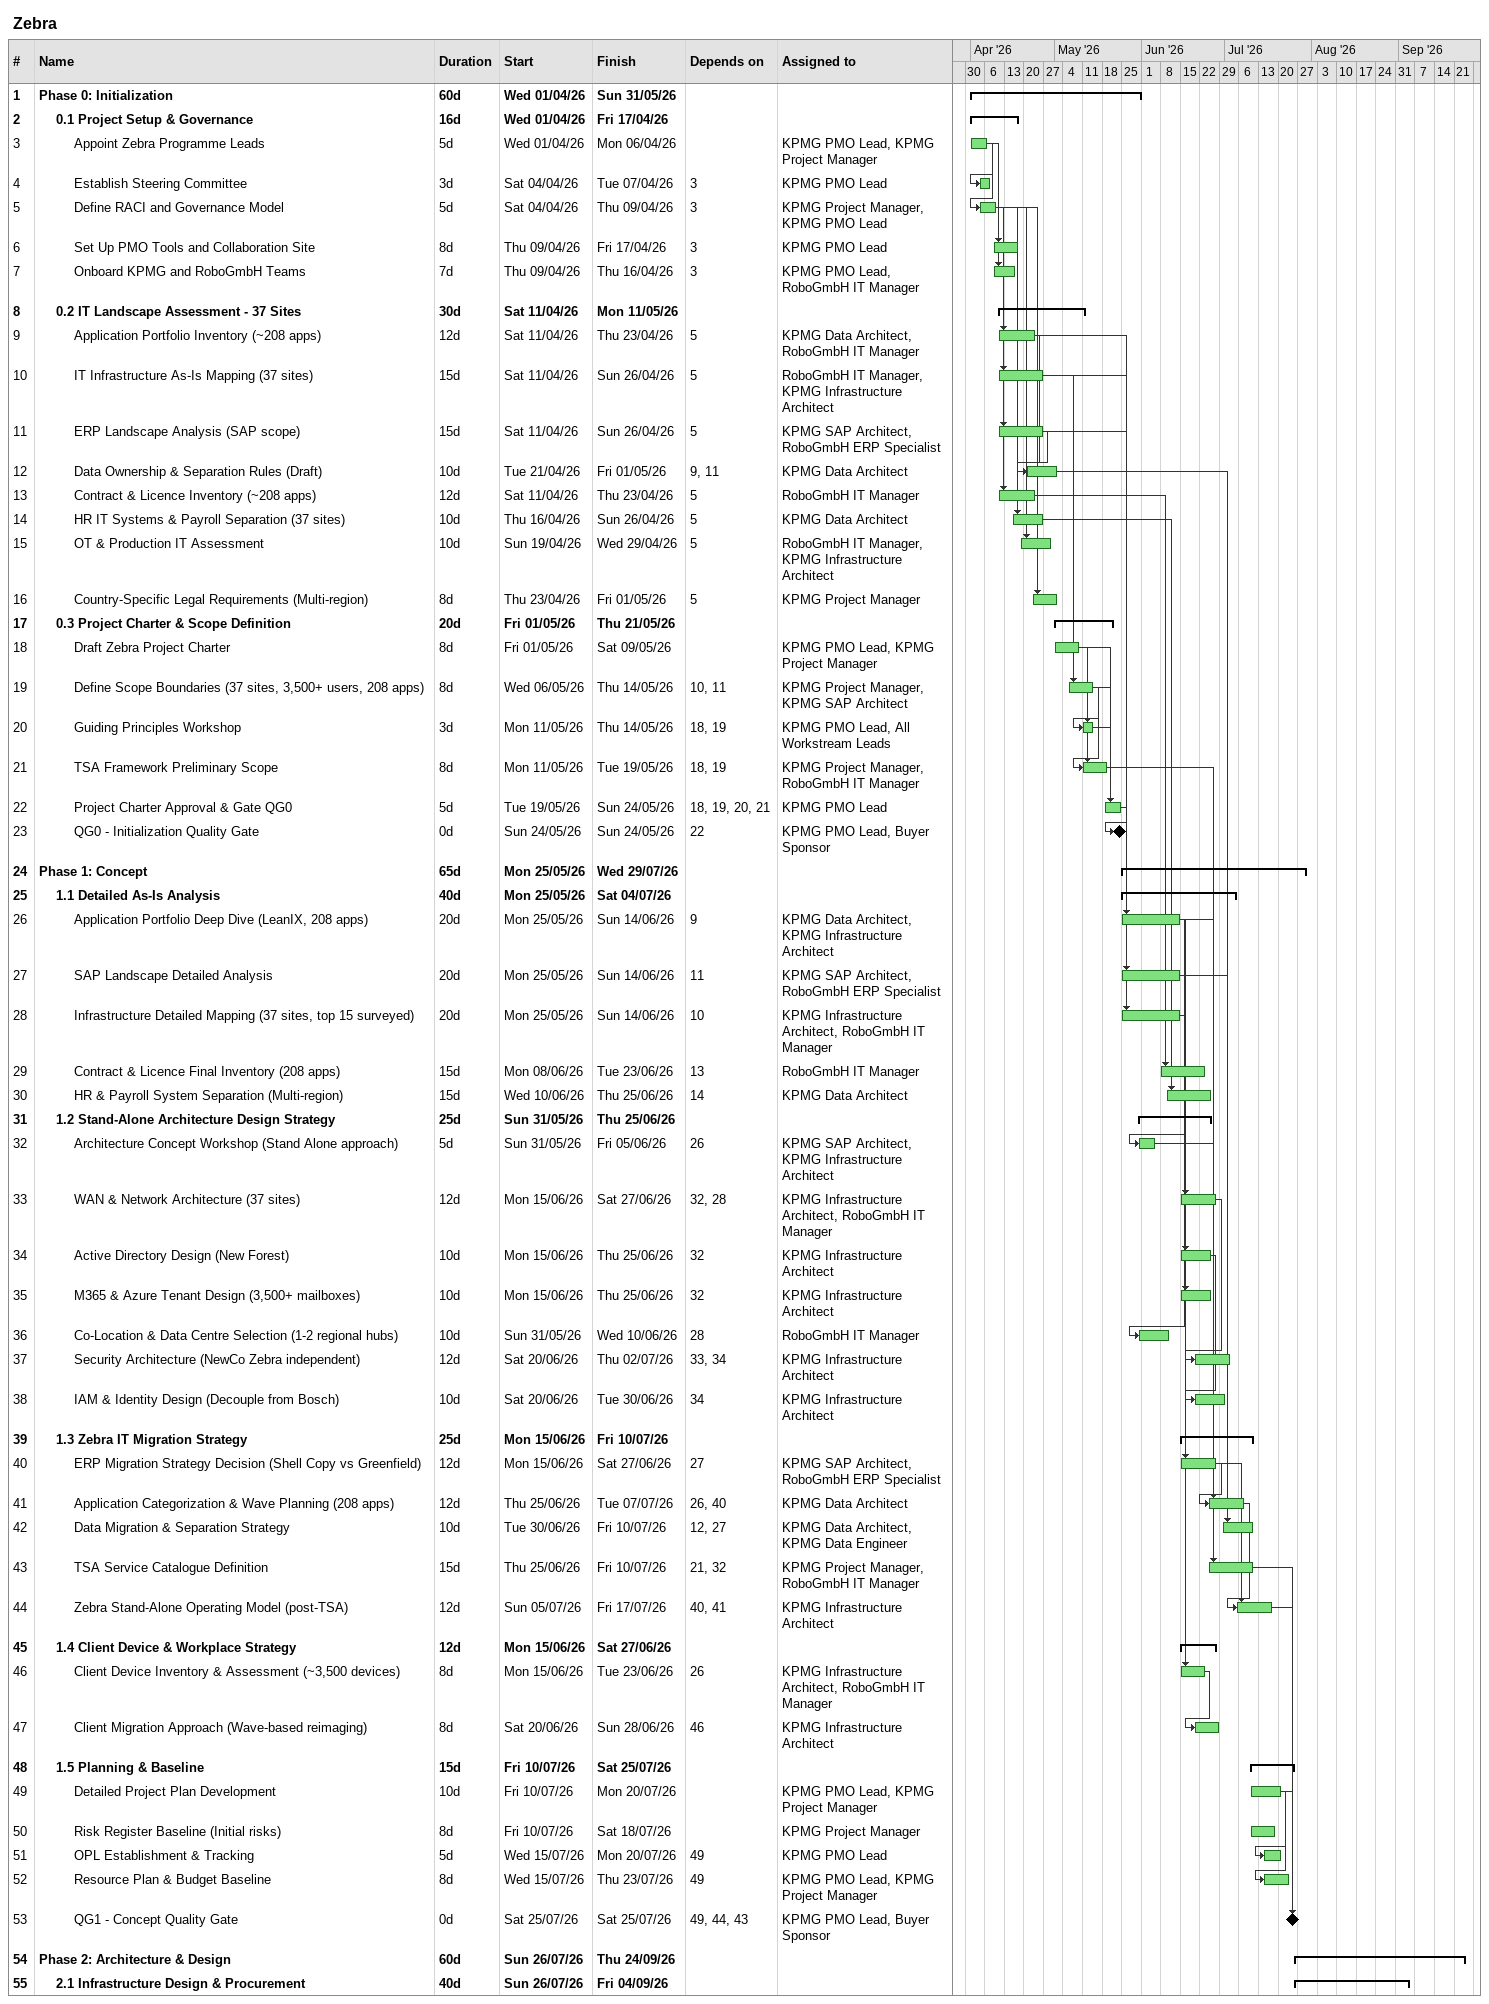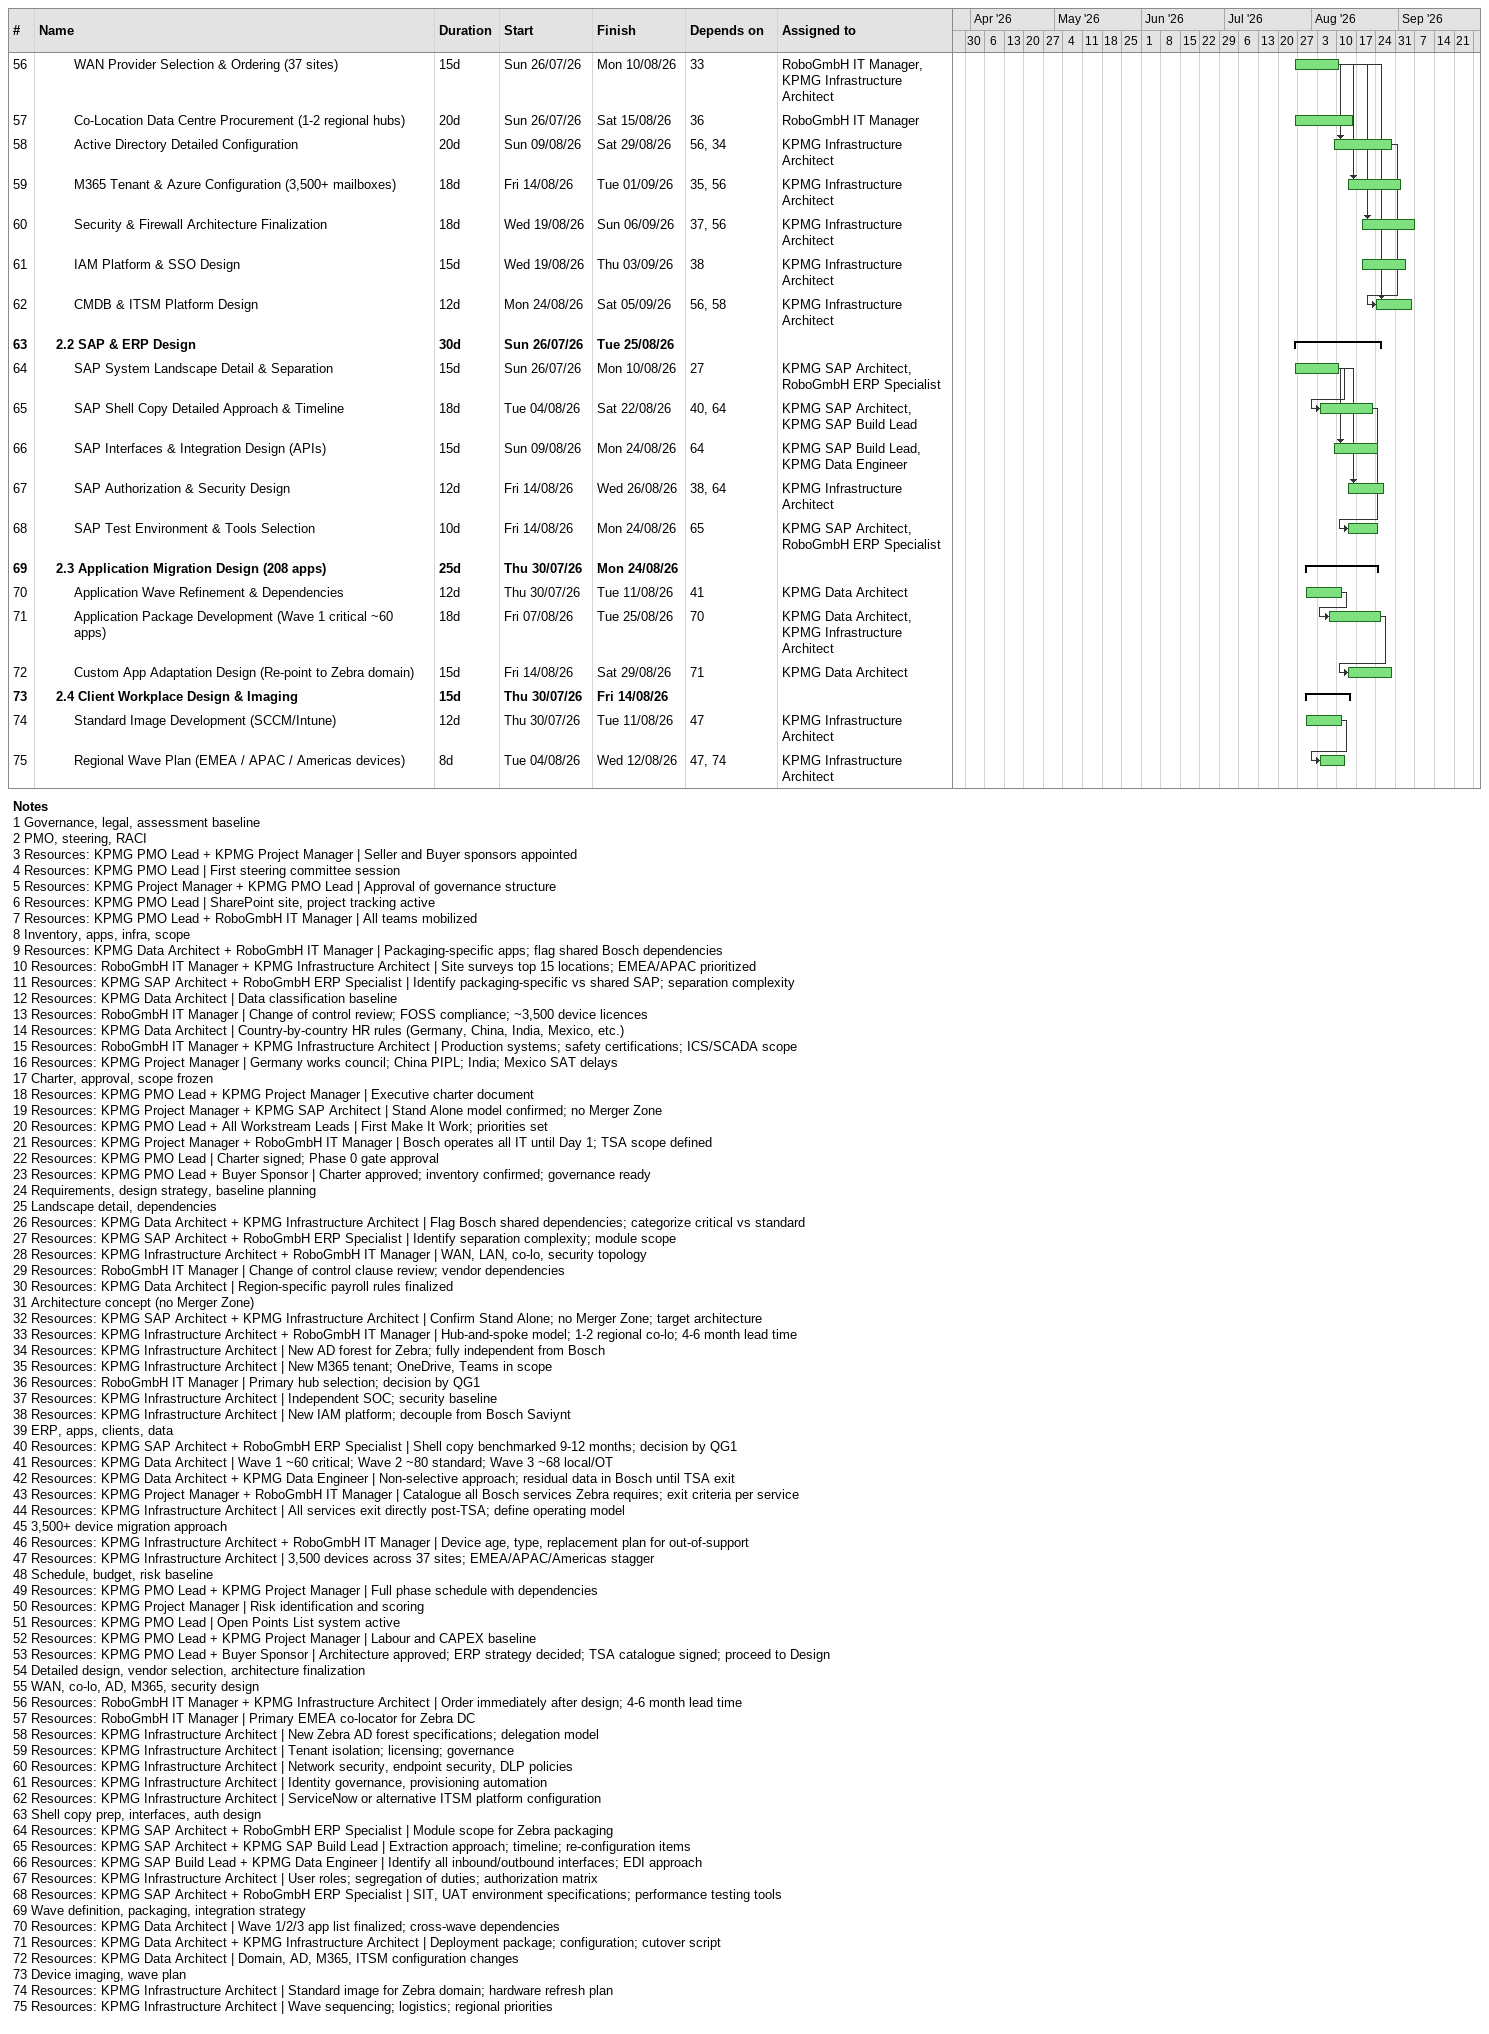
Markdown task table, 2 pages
Zebra

| ID | Level | Task | Duration | Start | Finish | Predecessors | Resources |
|---|---|---|---|---|---|---|---|
| 1 | 1 | **Phase 0: Initialization** | 60d | 2026-04-01 | 2026-05-31 |  |  |
| 2 | 2 | **0.1 Project Setup & Governance** | 16d | 2026-04-01 | 2026-04-17 |  |  |
| 3 | 3 | Appoint Zebra Programme Leads | 5d | 2026-04-01 | 2026-04-06 |  | KPMG PMO Lead, KPMG Project Manager |
| 4 | 3 | Establish Steering Committee | 3d | 2026-04-04 | 2026-04-07 | 3 | KPMG PMO Lead |
| 5 | 3 | Define RACI and Governance Model | 5d | 2026-04-04 | 2026-04-09 | 3 | KPMG Project Manager, KPMG PMO Lead |
| 6 | 3 | Set Up PMO Tools and Collaboration Site | 8d | 2026-04-09 | 2026-04-17 | 3 | KPMG PMO Lead |
| 7 | 3 | Onboard KPMG and RoboGmbH Teams | 7d | 2026-04-09 | 2026-04-16 | 3 | KPMG PMO Lead, RoboGmbH IT Manager |
| 8 | 2 | **0.2 IT Landscape Assessment - 37 Sites** | 30d | 2026-04-11 | 2026-05-11 |  |  |
| 9 | 3 | Application Portfolio Inventory (~208 apps) | 12d | 2026-04-11 | 2026-04-23 | 5 | KPMG Data Architect, RoboGmbH IT Manager |
| 10 | 3 | IT Infrastructure As-Is Mapping (37 sites) | 15d | 2026-04-11 | 2026-04-26 | 5 | RoboGmbH IT Manager, KPMG Infrastructure Architect |
| 11 | 3 | ERP Landscape Analysis (SAP scope) | 15d | 2026-04-11 | 2026-04-26 | 5 | KPMG SAP Architect, RoboGmbH ERP Specialist |
| 12 | 3 | Data Ownership & Separation Rules (Draft) | 10d | 2026-04-21 | 2026-05-01 | 9, 11 | KPMG Data Architect |
| 13 | 3 | Contract & Licence Inventory (~208 apps) | 12d | 2026-04-11 | 2026-04-23 | 5 | RoboGmbH IT Manager |
| 14 | 3 | HR IT Systems & Payroll Separation (37 sites) | 10d | 2026-04-16 | 2026-04-26 | 5 | KPMG Data Architect |
| 15 | 3 | OT & Production IT Assessment | 10d | 2026-04-19 | 2026-04-29 | 5 | RoboGmbH IT Manager, KPMG Infrastructure Architect |
| 16 | 3 | Country-Specific Legal Requirements (Multi-region) | 8d | 2026-04-23 | 2026-05-01 | 5 | KPMG Project Manager |
| 17 | 2 | **0.3 Project Charter & Scope Definition** | 20d | 2026-05-01 | 2026-05-21 |  |  |
| 18 | 3 | Draft Zebra Project Charter | 8d | 2026-05-01 | 2026-05-09 |  | KPMG PMO Lead, KPMG Project Manager |
| 19 | 3 | Define Scope Boundaries (37 sites, 3,500+ users, 208 apps) | 8d | 2026-05-06 | 2026-05-14 | 10, 11 | KPMG Project Manager, KPMG SAP Architect |
| 20 | 3 | Guiding Principles Workshop | 3d | 2026-05-11 | 2026-05-14 | 18, 19 | KPMG PMO Lead, All Workstream Leads |
| 21 | 3 | TSA Framework Preliminary Scope | 8d | 2026-05-11 | 2026-05-19 | 18, 19 | KPMG Project Manager, RoboGmbH IT Manager |
| 22 | 3 | Project Charter Approval & Gate QG0 | 5d | 2026-05-19 | 2026-05-24 | 18, 19, 20, 21 | KPMG PMO Lead |
| 23 | 3 | QG0 - Initialization Quality Gate | 0d | 2026-05-24 | 2026-05-24 | 22 | KPMG PMO Lead, Buyer Sponsor |
| 24 | 1 | **Phase 1: Concept** | 65d | 2026-05-25 | 2026-07-29 |  |  |
| 25 | 2 | **1.1 Detailed As-Is Analysis** | 40d | 2026-05-25 | 2026-07-04 |  |  |
| 26 | 3 | Application Portfolio Deep Dive (LeanIX, 208 apps) | 20d | 2026-05-25 | 2026-06-14 | 9 | KPMG Data Architect, KPMG Infrastructure Architect |
| 27 | 3 | SAP Landscape Detailed Analysis | 20d | 2026-05-25 | 2026-06-14 | 11 | KPMG SAP Architect, RoboGmbH ERP Specialist |
| 28 | 3 | Infrastructure Detailed Mapping (37 sites, top 15 surveyed) | 20d | 2026-05-25 | 2026-06-14 | 10 | KPMG Infrastructure Architect, RoboGmbH IT Manager |
| 29 | 3 | Contract & Licence Final Inventory (208 apps) | 15d | 2026-06-08 | 2026-06-23 | 13 | RoboGmbH IT Manager |
| 30 | 3 | HR & Payroll System Separation (Multi-region) | 15d | 2026-06-10 | 2026-06-25 | 14 | KPMG Data Architect |
| 31 | 2 | **1.2 Stand-Alone Architecture Design Strategy** | 25d | 2026-05-31 | 2026-06-25 |  |  |
| 32 | 3 | Architecture Concept Workshop (Stand Alone approach) | 5d | 2026-05-31 | 2026-06-05 | 26 | KPMG SAP Architect, KPMG Infrastructure Architect |
| 33 | 3 | WAN & Network Architecture (37 sites) | 12d | 2026-06-15 | 2026-06-27 | 32, 28 | KPMG Infrastructure Architect, RoboGmbH IT Manager |
| 34 | 3 | Active Directory Design (New Forest) | 10d | 2026-06-15 | 2026-06-25 | 32 | KPMG Infrastructure Architect |
| 35 | 3 | M365 & Azure Tenant Design (3,500+ mailboxes) | 10d | 2026-06-15 | 2026-06-25 | 32 | KPMG Infrastructure Architect |
| 36 | 3 | Co-Location & Data Centre Selection (1-2 regional hubs) | 10d | 2026-05-31 | 2026-06-10 | 28 | RoboGmbH IT Manager |
| 37 | 3 | Security Architecture (NewCo Zebra independent) | 12d | 2026-06-20 | 2026-07-02 | 33, 34 | KPMG Infrastructure Architect |
| 38 | 3 | IAM & Identity Design (Decouple from Bosch) | 10d | 2026-06-20 | 2026-06-30 | 34 | KPMG Infrastructure Architect |
| 39 | 2 | **1.3 Zebra IT Migration Strategy** | 25d | 2026-06-15 | 2026-07-10 |  |  |
| 40 | 3 | ERP Migration Strategy Decision (Shell Copy vs Greenfield) | 12d | 2026-06-15 | 2026-06-27 | 27 | KPMG SAP Architect, RoboGmbH ERP Specialist |
| 41 | 3 | Application Categorization & Wave Planning (208 apps) | 12d | 2026-06-25 | 2026-07-07 | 26, 40 | KPMG Data Architect |
| 42 | 3 | Data Migration & Separation Strategy | 10d | 2026-06-30 | 2026-07-10 | 12, 27 | KPMG Data Architect, KPMG Data Engineer |
| 43 | 3 | TSA Service Catalogue Definition | 15d | 2026-06-25 | 2026-07-10 | 21, 32 | KPMG Project Manager, RoboGmbH IT Manager |
| 44 | 3 | Zebra Stand-Alone Operating Model (post-TSA) | 12d | 2026-07-05 | 2026-07-17 | 40, 41 | KPMG Infrastructure Architect |
| 45 | 2 | **1.4 Client Device & Workplace Strategy** | 12d | 2026-06-15 | 2026-06-27 |  |  |
| 46 | 3 | Client Device Inventory & Assessment (~3,500 devices) | 8d | 2026-06-15 | 2026-06-23 | 26 | KPMG Infrastructure Architect, RoboGmbH IT Manager |
| 47 | 3 | Client Migration Approach (Wave-based reimaging) | 8d | 2026-06-20 | 2026-06-28 | 46 | KPMG Infrastructure Architect |
| 48 | 2 | **1.5 Planning & Baseline** | 15d | 2026-07-10 | 2026-07-25 |  |  |
| 49 | 3 | Detailed Project Plan Development | 10d | 2026-07-10 | 2026-07-20 |  | KPMG PMO Lead, KPMG Project Manager |
| 50 | 3 | Risk Register Baseline (Initial risks) | 8d | 2026-07-10 | 2026-07-18 |  | KPMG Project Manager |
| 51 | 3 | OPL Establishment & Tracking | 5d | 2026-07-15 | 2026-07-20 | 49 | KPMG PMO Lead |
| 52 | 3 | Resource Plan & Budget Baseline | 8d | 2026-07-15 | 2026-07-23 | 49 | KPMG PMO Lead, KPMG Project Manager |
| 53 | 3 | QG1 - Concept Quality Gate | 0d | 2026-07-25 | 2026-07-25 | 49, 44, 43 | KPMG PMO Lead, Buyer Sponsor |
| 54 | 1 | **Phase 2: Architecture & Design** | 60d | 2026-07-26 | 2026-09-24 |  |  |
| 55 | 2 | **2.1 Infrastructure Design & Procurement** | 40d | 2026-07-26 | 2026-09-04 |  |  |
| 56 | 3 | WAN Provider Selection & Ordering (37 sites) | 15d | 2026-07-26 | 2026-08-10 | 33 | RoboGmbH IT Manager, KPMG Infrastructure Architect |
| 57 | 3 | Co-Location Data Centre Procurement (1-2 regional hubs) | 20d | 2026-07-26 | 2026-08-15 | 36 | RoboGmbH IT Manager |
| 58 | 3 | Active Directory Detailed Configuration | 20d | 2026-08-09 | 2026-08-29 | 56, 34 | KPMG Infrastructure Architect |
| 59 | 3 | M365 Tenant & Azure Configuration (3,500+ mailboxes) | 18d | 2026-08-14 | 2026-09-01 | 35, 56 | KPMG Infrastructure Architect |
| 60 | 3 | Security & Firewall Architecture Finalization | 18d | 2026-08-19 | 2026-09-06 | 37, 56 | KPMG Infrastructure Architect |
| 61 | 3 | IAM Platform & SSO Design | 15d | 2026-08-19 | 2026-09-03 | 38 | KPMG Infrastructure Architect |
| 62 | 3 | CMDB & ITSM Platform Design | 12d | 2026-08-24 | 2026-09-05 | 56, 58 | KPMG Infrastructure Architect |
| 63 | 2 | **2.2 SAP & ERP Design** | 30d | 2026-07-26 | 2026-08-25 |  |  |
| 64 | 3 | SAP System Landscape Detail & Separation | 15d | 2026-07-26 | 2026-08-10 | 27 | KPMG SAP Architect, RoboGmbH ERP Specialist |
| 65 | 3 | SAP Shell Copy Detailed Approach & Timeline | 18d | 2026-08-04 | 2026-08-22 | 40, 64 | KPMG SAP Architect, KPMG SAP Build Lead |
| 66 | 3 | SAP Interfaces & Integration Design (APIs) | 15d | 2026-08-09 | 2026-08-24 | 64 | KPMG SAP Build Lead, KPMG Data Engineer |
| 67 | 3 | SAP Authorization & Security Design | 12d | 2026-08-14 | 2026-08-26 | 38, 64 | KPMG Infrastructure Architect |
| 68 | 3 | SAP Test Environment & Tools Selection | 10d | 2026-08-14 | 2026-08-24 | 65 | KPMG SAP Architect, RoboGmbH ERP Specialist |
| 69 | 2 | **2.3 Application Migration Design (208 apps)** | 25d | 2026-07-30 | 2026-08-24 |  |  |
| 70 | 3 | Application Wave Refinement & Dependencies | 12d | 2026-07-30 | 2026-08-11 | 41 | KPMG Data Architect |
| 71 | 3 | Application Package Development (Wave 1 critical ~60 apps) | 18d | 2026-08-07 | 2026-08-25 | 70 | KPMG Data Architect, KPMG Infrastructure Architect |
| 72 | 3 | Custom App Adaptation Design (Re-point to Zebra domain) | 15d | 2026-08-14 | 2026-08-29 | 71 | KPMG Data Architect |
| 73 | 2 | **2.4 Client Workplace Design & Imaging** | 15d | 2026-07-30 | 2026-08-14 |  |  |
| 74 | 3 | Standard Image Development (SCCM/Intune) | 12d | 2026-07-30 | 2026-08-11 | 47 | KPMG Infrastructure Architect |
| 75 | 3 | Regional Wave Plan (EMEA / APAC / Americas devices) | 8d | 2026-08-04 | 2026-08-12 | 47, 74 | KPMG Infrastructure Architect |

Notes
- 1: Governance, legal, assessment baseline
- 2: PMO, steering, RACI
- 3: Resources: KPMG PMO Lead + KPMG Project Manager | Seller and Buyer sponsors appointed
- 4: Resources: KPMG PMO Lead | First steering committee session
- 5: Resources: KPMG Project Manager + KPMG PMO Lead | Approval of governance structure
- 6: Resources: KPMG PMO Lead | SharePoint site, project tracking active
- 7: Resources: KPMG PMO Lead + RoboGmbH IT Manager | All teams mobilized
- 8: Inventory, apps, infra, scope
- 9: Resources: KPMG Data Architect + RoboGmbH IT Manager | Packaging-specific apps; flag shared Bosch dependencies
- 10: Resources: RoboGmbH IT Manager + KPMG Infrastructure Architect | Site surveys top 15 locations; EMEA/APAC prioritized
- 11: Resources: KPMG SAP Architect + RoboGmbH ERP Specialist | Identify packaging-specific vs shared SAP; separation complexity
- 12: Resources: KPMG Data Architect | Data classification baseline
- 13: Resources: RoboGmbH IT Manager | Change of control review; FOSS compliance; ~3,500 device licences
- 14: Resources: KPMG Data Architect | Country-by-country HR rules (Germany, China, India, Mexico, etc.)
- 15: Resources: RoboGmbH IT Manager + KPMG Infrastructure Architect | Production systems; safety certifications; ICS/SCADA scope
- 16: Resources: KPMG Project Manager | Germany works council; China PIPL; India; Mexico SAT delays
- 17: Charter, approval, scope frozen
- 18: Resources: KPMG PMO Lead + KPMG Project Manager | Executive charter document
- 19: Resources: KPMG Project Manager + KPMG SAP Architect | Stand Alone model confirmed; no Merger Zone
- 20: Resources: KPMG PMO Lead + All Workstream Leads | First Make It Work; priorities set
- 21: Resources: KPMG Project Manager + RoboGmbH IT Manager | Bosch operates all IT until Day 1; TSA scope defined
- 22: Resources: KPMG PMO Lead | Charter signed; Phase 0 gate approval
- 23: Resources: KPMG PMO Lead + Buyer Sponsor | Charter approved; inventory confirmed; governance ready
- 24: Requirements, design strategy, baseline planning
- 25: Landscape detail, dependencies
- 26: Resources: KPMG Data Architect + KPMG Infrastructure Architect | Flag Bosch shared dependencies; categorize critical vs standard
- 27: Resources: KPMG SAP Architect + RoboGmbH ERP Specialist | Identify separation complexity; module scope
- 28: Resources: KPMG Infrastructure Architect + RoboGmbH IT Manager | WAN, LAN, co-lo, security topology
- 29: Resources: RoboGmbH IT Manager | Change of control clause review; vendor dependencies
- 30: Resources: KPMG Data Architect | Region-specific payroll rules finalized
- 31: Architecture concept (no Merger Zone)
- 32: Resources: KPMG SAP Architect + KPMG Infrastructure Architect | Confirm Stand Alone; no Merger Zone; target architecture
- 33: Resources: KPMG Infrastructure Architect + RoboGmbH IT Manager | Hub-and-spoke model; 1-2 regional co-lo; 4-6 month lead time
- 34: Resources: KPMG Infrastructure Architect | New AD forest for Zebra; fully independent from Bosch
- 35: Resources: KPMG Infrastructure Architect | New M365 tenant; OneDrive, Teams in scope
- 36: Resources: RoboGmbH IT Manager | Primary hub selection; decision by QG1
- 37: Resources: KPMG Infrastructure Architect | Independent SOC; security baseline
- 38: Resources: KPMG Infrastructure Architect | New IAM platform; decouple from Bosch Saviynt
- 39: ERP, apps, clients, data
- 40: Resources: KPMG SAP Architect + RoboGmbH ERP Specialist | Shell copy benchmarked 9-12 months; decision by QG1
- 41: Resources: KPMG Data Architect | Wave 1 ~60 critical; Wave 2 ~80 standard; Wave 3 ~68 local/OT
- 42: Resources: KPMG Data Architect + KPMG Data Engineer | Non-selective approach; residual data in Bosch until TSA exit
- 43: Resources: KPMG Project Manager + RoboGmbH IT Manager | Catalogue all Bosch services Zebra requires; exit criteria per service
- 44: Resources: KPMG Infrastructure Architect | All services exit directly post-TSA; define operating model
- 45: 3,500+ device migration approach
- 46: Resources: KPMG Infrastructure Architect + RoboGmbH IT Manager | Device age, type, replacement plan for out-of-support
- 47: Resources: KPMG Infrastructure Architect | 3,500 devices across 37 sites; EMEA/APAC/Americas stagger
- 48: Schedule, budget, risk baseline
- 49: Resources: KPMG PMO Lead + KPMG Project Manager | Full phase schedule with dependencies
- 50: Resources: KPMG Project Manager | Risk identification and scoring
- 51: Resources: KPMG PMO Lead | Open Points List system active
- 52: Resources: KPMG PMO Lead + KPMG Project Manager | Labour and CAPEX baseline
- 53: Resources: KPMG PMO Lead + Buyer Sponsor | Architecture approved; ERP strategy decided; TSA catalogue signed; proceed to Design
- 54: Detailed design, vendor selection, architecture finalization
- 55: WAN, co-lo, AD, M365, security design
- 56: Resources: RoboGmbH IT Manager + KPMG Infrastructure Architect | Order immediately after design; 4-6 month lead time
- 57: Resources: RoboGmbH IT Manager | Primary EMEA co-locator for Zebra DC
- 58: Resources: KPMG Infrastructure Architect | New Zebra AD forest specifications; delegation model
- 59: Resources: KPMG Infrastructure Architect | Tenant isolation; licensing; governance
- 60: Resources: KPMG Infrastructure Architect | Network security, endpoint security, DLP policies
- 61: Resources: KPMG Infrastructure Architect | Identity governance, provisioning automation
- 62: Resources: KPMG Infrastructure Architect | ServiceNow or alternative ITSM platform configuration
- 63: Shell copy prep, interfaces, auth design
- 64: Resources: KPMG SAP Architect + RoboGmbH ERP Specialist | Module scope for Zebra packaging
- 65: Resources: KPMG SAP Architect + KPMG SAP Build Lead | Extraction approach; timeline; re-configuration items
- 66: Resources: KPMG SAP Build Lead + KPMG Data Engineer | Identify all inbound/outbound interfaces; EDI approach
- 67: Resources: KPMG Infrastructure Architect | User roles; segregation of duties; authorization matrix
- 68: Resources: KPMG SAP Architect + RoboGmbH ERP Specialist | SIT, UAT environment specifications; performance testing tools
- 69: Wave definition, packaging, integration strategy
- 70: Resources: KPMG Data Architect | Wave 1/2/3 app list finalized; cross-wave dependencies
- 71: Resources: KPMG Data Architect + KPMG Infrastructure Architect | Deployment package; configuration; cutover script
- 72: Resources: KPMG Data Architect | Domain, AD, M365, ITSM configuration changes
- 73: Device imaging, wave plan
- 74: Resources: KPMG Infrastructure Architect | Standard image for Zebra domain; hardware refresh plan
- 75: Resources: KPMG Infrastructure Architect | Wave sequencing; logistics; regional priorities
